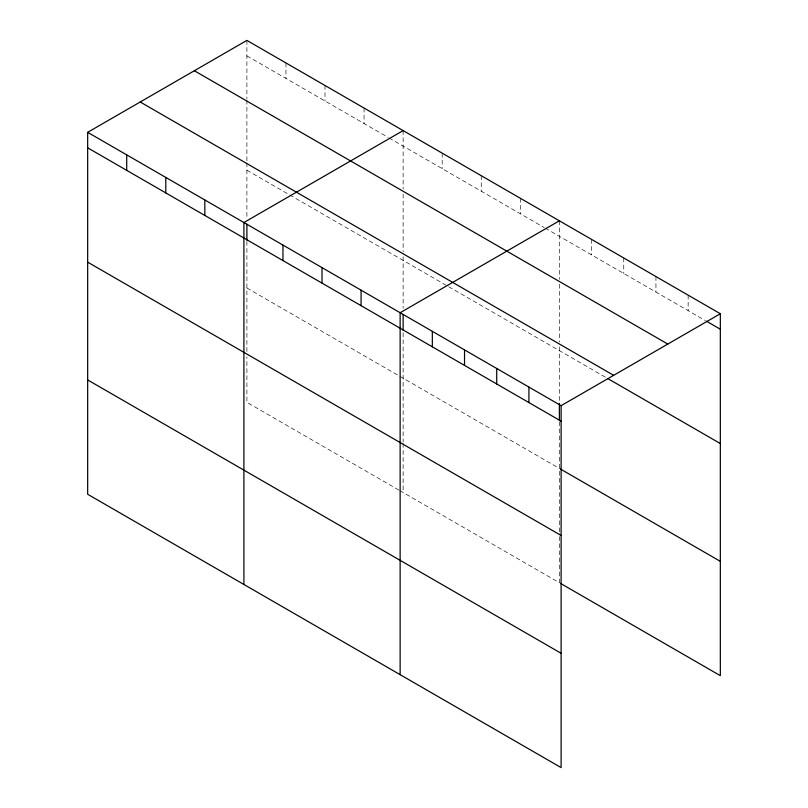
<?xml version="1.0" encoding="UTF-8"?>
<svg xmlns="http://www.w3.org/2000/svg" width="808" height="808" viewBox="0 0 808 808"><rect width="100%" height="100%" fill="white"/><g stroke="black" fill="none" stroke-linecap="round" stroke-linejoin="round"><path stroke-width="0.61" stroke-dasharray="4.04 3.03" d="M246.894 55.883L387.941 137.32M389.022 137.946L544.178 227.523M545.259 228.149L705.313 320.554M246.894 170.215L447.612 286.093M448.703 286.729L605.515 377.255M246.894 288.001L398.788 375.7M399.879 376.326L559.368 468.408M398.788 490.032L246.894 402.334L246.894 356.843M399.879 490.658L559.368 582.73L559.368 533.563M688.143 295.152L688.143 310.636M655.945 276.568L655.945 292.052M623.756 257.974L623.756 273.468M591.557 239.39L591.557 254.874M559.368 220.806L559.368 279.315M559.368 284.234L559.368 342.016M559.368 346.925L559.368 402.152M559.368 421.786L559.368 532.331M520.302 198.253L520.302 213.736M481.245 175.7L481.245 191.193M442.188 153.156L442.188 168.64M403.131 130.603L403.131 189.112M403.131 194.031L403.131 251.813M403.131 256.732L403.131 308.272M403.131 332.805L403.131 442.127M403.131 443.36L403.131 492.537M364.075 108.05L364.075 123.533M325.008 85.497L325.008 100.99M285.951 62.953L285.951 78.437M246.894 40.4L246.894 98.909M246.894 100.142L246.894 161.61M246.894 162.832L246.894 219.291M246.894 241.38L246.894 351.924"/><path stroke-width="1.21" d="M87.668 132.33L561.106 405.666L561.106 767.6L87.668 494.264L87.668 132.33L246.894 40.4L720.332 313.736L720.332 675.67L560.439 583.356M403.131 130.603L243.905 222.533L243.905 584.467M559.368 220.806L400.132 312.736L400.132 674.66M561.106 405.666L720.332 313.736M706.384 321.17L720.332 329.23M194.344 70.74L667.792 344.077M140.208 101.99L613.656 375.336M607.656 378.498L720.332 443.552M87.668 147.814L561.106 421.16M560.439 469.024L720.332 561.348M87.668 262.146L561.106 535.482M87.668 379.932L561.106 653.278M559.368 403.374L559.368 420.554M528.917 387.082L528.917 402.566M496.718 368.499L496.718 383.982M464.529 349.904L464.529 365.398M432.331 331.32L432.331 346.804M403.131 314.403L403.131 330.351M361.075 290.183L361.075 305.666M322.018 267.63L322.018 283.123M282.962 245.087L282.962 260.57M246.894 224.2L246.894 240.148M204.838 199.98L204.838 215.463M165.781 177.427L165.781 192.92M126.725 154.883L126.725 170.367"/></g></svg>
